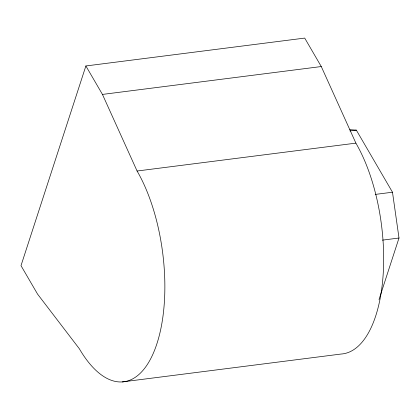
<?xml version="1.0" encoding="UTF-8"?>
<svg xmlns="http://www.w3.org/2000/svg" width="420" height="420" viewBox="0 0 420 420"><rect width="100%" height="100%" fill="white"/><g stroke="black" fill="none" stroke-linecap="round" stroke-linejoin="round"><path stroke-width="0.63" d="M85.885 65.961L21 265.655L37.569 294.116L79.333 348.742A122.882 54.92 82.7 0 0 156.949 343.602A122.882 54.92 82.7 0 0 137.083 171.014L102.454 94.421L85.885 65.961L304.705 38.084L321.274 66.544L355.897 143.136A122.882 54.92 82.7 0 1 383.103 275.342A122.882 54.92 82.7 0 1 341.072 354.039L122.257 381.917M379.008 299.549L399 238.025L392.485 192.218L356.339 130.132L349.792 129.701M102.454 94.421L321.274 66.544M349.944 130.946L356.339 130.132M137.083 171.014L355.897 143.136M375.218 194.418L392.485 192.218M382.373 240.146L399 238.025"/></g></svg>
